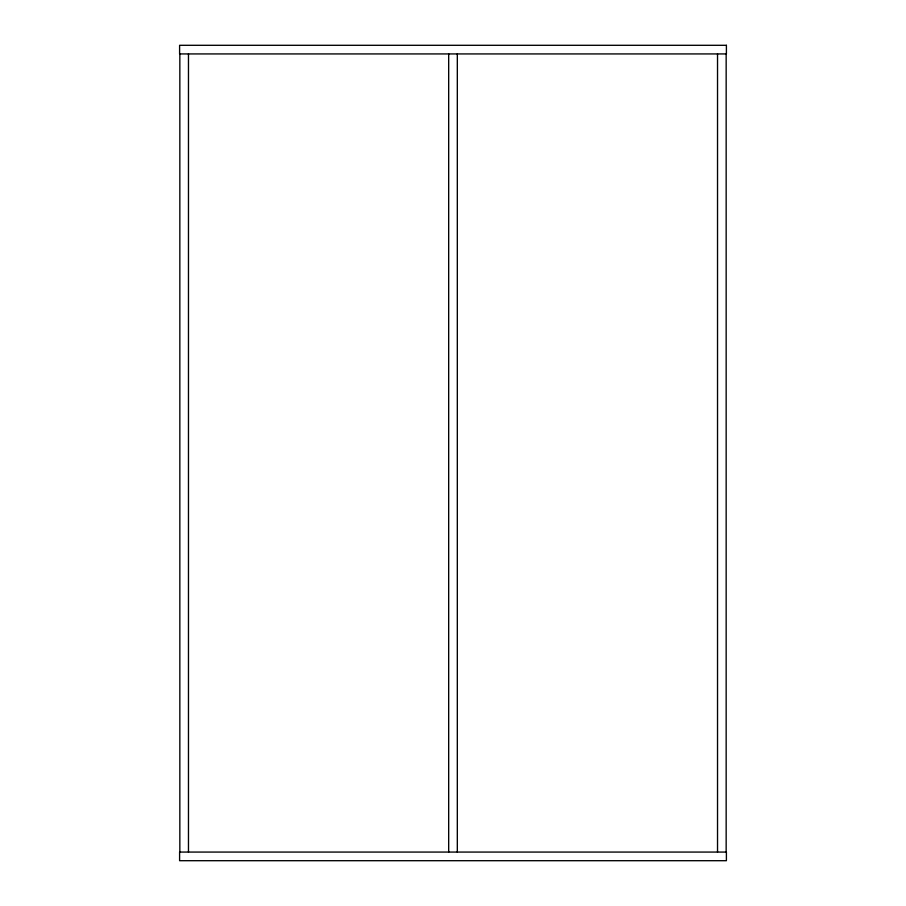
<?xml version="1.0" encoding="UTF-8"?>
<svg xmlns="http://www.w3.org/2000/svg" width="906" height="906" viewBox="0 0 906 906"><rect width="100%" height="100%" fill="white"/><g stroke="black" fill="none" stroke-linecap="round" stroke-linejoin="round"><path stroke-width="1.36" d="M726.159 53.93L726.159 852.07M717.529 53.93L717.529 852.07M457.315 53.93L457.315 852.07M448.685 53.93L448.685 852.07M188.471 53.93L188.471 852.07M179.841 53.93L179.841 852.07M726.397 45.3L179.603 45.3L179.603 53.93L726.397 53.93L726.397 45.3M726.397 852.07L179.603 852.07L179.603 860.7L726.397 860.7L726.397 852.07"/></g></svg>
